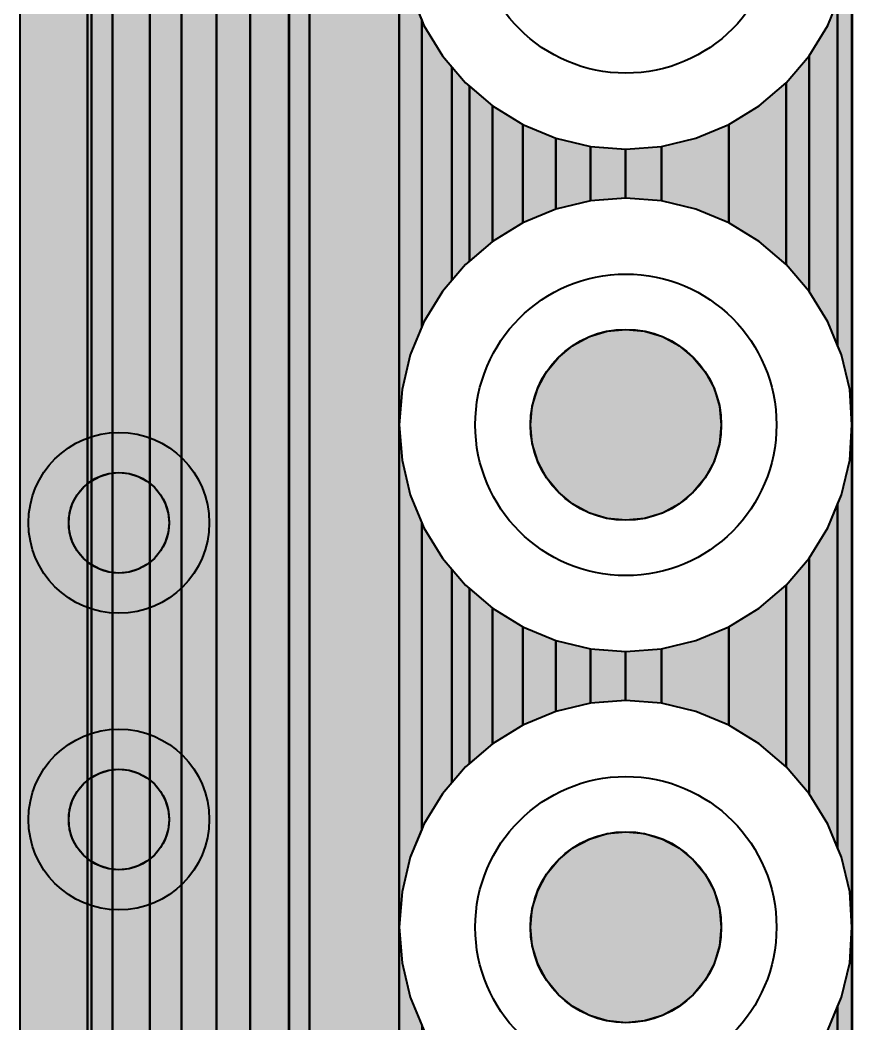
# Model space of a CAD drawing. Header units: millimetres. Extents: x 3.5 to 57, y 2.4 to 42.4.
# Drawn here: x 9.86 to 14.06, y 11.76 to 16.83 of the extents above; entities that cross this region are included whole.
import ezdxf

# ---------------------------------------------------------------- set-up
doc = ezdxf.new("R2010")
doc.units = ezdxf.units.MM
for name, color, linetype in [('bottom_copper', 7, 'Continuous'), ('bottom_silk', 7, 'Continuous'), ('drill_plated', 7, 'Continuous'), ('top_copper', 7, 'Continuous')]:
    doc.layers.add(name, color=color, linetype=linetype)

# ---------------------------------------------------------------- blocks, each defined once
blk = doc.blocks.new('Block9329')
at = {"layer": 'bottom_copper', "lineweight": 40}
for points in [[(0.9648, 0), (0.9636, 0), (0.9636, 36.618), (0.9648, 36.6333), (0.9648, 0)], [(0.9636, 11.9953), (0.953, 12.1747), (0.911, 12.3496), (0.8918, 12.396), (0.8918, 14.1346), (0.911, 14.181), (0.953, 14.3559), (0.9636, 14.5353), (0.9636, 11.9953)], [(0.8918, 12.396), (0.8422, 12.5158), (0.7482, 12.6692), (0.7482, 13.8614), (0.8422, 14.0148), (0.8918, 14.1346), (0.8918, 12.396)], [(0.7482, 12.6692), (0.6313, 12.806), (0.6313, 13.7246), (0.7482, 13.8614), (0.7482, 12.6692)], [(0.6313, 12.806), (0.4945, 12.9229), (0.3411, 13.0169), (0.3411, 13.5137), (0.4945, 13.6077), (0.6313, 13.7246), (0.6313, 12.806)], [(0.3411, 13.0169), (0.1749, 13.0857), (0, 13.1277), (0, 13.4029), (0.1749, 13.4449), (0.3411, 13.5137), (0.3411, 13.0169)], [(0, 13.1277), (-0.1794, 13.1418), (-0.1812, 13.1417), (-0.1812, 13.3889), (-0.1794, 13.3888), (0, 13.4029), (0, 13.1277)], [(0.9636, 9.4553), (0.953, 9.6347), (0.911, 9.8096), (0.8918, 9.856), (0.8918, 11.5946), (0.911, 11.641), (0.953, 11.8159), (0.9636, 11.9953), (0.9636, 9.4553)], [(0.8918, 9.856), (0.8422, 9.9758), (0.7482, 10.1292), (0.7482, 11.3214), (0.8422, 11.4748), (0.8918, 11.5946), (0.8918, 9.856)], [(0.7482, 10.1292), (0.6313, 10.266), (0.6313, 11.1846), (0.7482, 11.3214), (0.7482, 10.1292)], [(0.6313, 10.266), (0.4945, 10.3829), (0.3411, 10.4769), (0.3411, 10.9737), (0.4945, 11.0677), (0.6313, 11.1846), (0.6313, 10.266)], [(0.3411, 10.4769), (0.1749, 10.5457), (0, 10.5877), (0, 10.8629), (0.1749, 10.9049), (0.3411, 10.9737), (0.3411, 10.4769)], [(0, 10.5877), (-0.1794, 10.6018), (-0.1812, 10.6017), (-0.1812, 10.8489), (-0.1794, 10.8488), (0, 10.8629), (0, 10.5877)], [(0.9636, 6.9153), (0.953, 7.0947), (0.911, 7.2696), (0.8918, 7.316), (0.8918, 9.0546), (0.911, 9.101), (0.953, 9.2759), (0.9636, 9.4553), (0.9636, 6.9153)], [(0.8918, 7.316), (0.8422, 7.4358), (0.7482, 7.5892), (0.7482, 8.7814), (0.8422, 8.9348), (0.8918, 9.0546), (0.8918, 7.316)]]:
    blk.add_hatch(color=7, dxfattribs=at).paths.add_polyline_path(points, flags=0)
at = {"layer": 'bottom_copper', "color": 7, "lineweight": 40}
for points in [[(0.9648, 0), (0.9636, 0), (0.9636, 36.618), (0.9648, 36.6333), (0.9648, 0)], [(0.9636, 11.9953), (0.953, 12.1747), (0.911, 12.3496), (0.8918, 12.396), (0.8918, 14.1346), (0.911, 14.181), (0.953, 14.3559), (0.9636, 14.5353), (0.9636, 11.9953)], [(0.8918, 12.396), (0.8422, 12.5158), (0.7482, 12.6692), (0.7482, 13.8614), (0.8422, 14.0148), (0.8918, 14.1346), (0.8918, 12.396)], [(0.7482, 12.6692), (0.6313, 12.806), (0.6313, 13.7246), (0.7482, 13.8614), (0.7482, 12.6692)], [(0.6313, 12.806), (0.4945, 12.9229), (0.3411, 13.0169), (0.3411, 13.5137), (0.4945, 13.6077), (0.6313, 13.7246), (0.6313, 12.806)], [(0.3411, 13.0169), (0.1749, 13.0857), (0, 13.1277), (0, 13.4029), (0.1749, 13.4449), (0.3411, 13.5137), (0.3411, 13.0169)], [(0, 13.1277), (-0.1794, 13.1418), (-0.1812, 13.1417), (-0.1812, 13.3889), (-0.1794, 13.3888), (0, 13.4029), (0, 13.1277)], [(0.9636, 9.4553), (0.953, 9.6347), (0.911, 9.8096), (0.8918, 9.856), (0.8918, 11.5946), (0.911, 11.641), (0.953, 11.8159), (0.9636, 11.9953), (0.9636, 9.4553)], [(0.8918, 9.856), (0.8422, 9.9758), (0.7482, 10.1292), (0.7482, 11.3214), (0.8422, 11.4748), (0.8918, 11.5946), (0.8918, 9.856)], [(0.7482, 10.1292), (0.6313, 10.266), (0.6313, 11.1846), (0.7482, 11.3214), (0.7482, 10.1292)], [(0.6313, 10.266), (0.4945, 10.3829), (0.3411, 10.4769), (0.3411, 10.9737), (0.4945, 11.0677), (0.6313, 11.1846), (0.6313, 10.266)], [(0.3411, 10.4769), (0.1749, 10.5457), (0, 10.5877), (0, 10.8629), (0.1749, 10.9049), (0.3411, 10.9737), (0.3411, 10.4769)], [(0, 10.5877), (-0.1794, 10.6018), (-0.1812, 10.6017), (-0.1812, 10.8489), (-0.1794, 10.8488), (0, 10.8629), (0, 10.5877)], [(0.9636, 6.9153), (0.953, 7.0947), (0.911, 7.2696), (0.8918, 7.316), (0.8918, 9.0546), (0.911, 9.101), (0.953, 9.2759), (0.9636, 9.4553), (0.9636, 6.9153)], [(0.8918, 7.316), (0.8422, 7.4358), (0.7482, 7.5892), (0.7482, 8.7814), (0.8422, 8.9348), (0.8918, 9.0546), (0.8918, 7.316)]]:
    blk.add_lwpolyline(points, close=True, dxfattribs=at)
blk = doc.blocks.new('Block11541')
at = {"layer": 'bottom_copper', "lineweight": 40}
for points in [[(0, 0), (-1.9182, 0), (-1.9182, 38.9999), (0, 38.9999), (0, 0)], [(0.1143, 12.4902), (0.0561, 12.3496), (0.0141, 12.1747), (0, 11.9953), (0, 14.5353), (0.0141, 14.3559), (0.0561, 14.181), (0.1143, 14.0404), (0.1143, 12.4902)], [(0.2664, 12.7248), (0.2189, 12.6692), (0.1249, 12.5158), (0.1143, 12.4902), (0.1143, 14.0404), (0.1249, 14.0148), (0.2189, 13.8614), (0.2664, 13.8058), (0.2664, 12.7248)], [(0.4726, 12.9229), (0.3358, 12.806), (0.2664, 12.7248), (0.2664, 13.8058), (0.3358, 13.7246), (0.4726, 13.6077), (0.4726, 12.9229)], [(0.7922, 13.0857), (0.626, 13.0169), (0.4726, 12.9229), (0.4726, 13.6077), (0.626, 13.5137), (0.7922, 13.4449), (0.7922, 13.0857)], [(1.1447, 13.1417), (0.9671, 13.1277), (0.7922, 13.0857), (0.7922, 13.4449), (0.9671, 13.4029), (1.1447, 13.3889), (1.1447, 13.1417)], [(0.1143, 9.9502), (0.0561, 9.8096), (0.0141, 9.6347), (0, 9.4553), (0, 11.9953), (0.0141, 11.8159), (0.0561, 11.641), (0.1143, 11.5004), (0.1143, 9.9502)], [(0.2664, 10.1848), (0.2189, 10.1292), (0.1249, 9.9758), (0.1143, 9.9502), (0.1143, 11.5004), (0.1249, 11.4748), (0.2189, 11.3214), (0.2664, 11.2658), (0.2664, 10.1848)], [(0.4726, 10.3829), (0.3358, 10.266), (0.2664, 10.1848), (0.2664, 11.2658), (0.3358, 11.1846), (0.4726, 11.0677), (0.4726, 10.3829)], [(0.7922, 10.5457), (0.626, 10.4769), (0.4726, 10.3829), (0.4726, 11.0677), (0.626, 10.9737), (0.7922, 10.9049), (0.7922, 10.5457)], [(1.1447, 10.6017), (0.9671, 10.5877), (0.7922, 10.5457), (0.7922, 10.9049), (0.9671, 10.8629), (1.1447, 10.8489), (1.1447, 10.6017)], [(0.1143, 7.4102), (0.0561, 7.2696), (0.0141, 7.0947), (0, 6.9153), (0, 9.4553), (0.0141, 9.2759), (0.0561, 9.101), (0.1143, 8.9604), (0.1143, 7.4102)]]:
    blk.add_hatch(color=7, dxfattribs=at).paths.add_polyline_path(points, flags=0)
at = {"layer": 'bottom_copper', "color": 7, "lineweight": 40}
for points in [[(0, 0), (-1.9182, 0), (-1.9182, 38.9999), (0, 38.9999), (0, 0)], [(0.1143, 12.4902), (0.0561, 12.3496), (0.0141, 12.1747), (0, 11.9953), (0, 14.5353), (0.0141, 14.3559), (0.0561, 14.181), (0.1143, 14.0404), (0.1143, 12.4902)], [(0.2664, 12.7248), (0.2189, 12.6692), (0.1249, 12.5158), (0.1143, 12.4902), (0.1143, 14.0404), (0.1249, 14.0148), (0.2189, 13.8614), (0.2664, 13.8058), (0.2664, 12.7248)], [(0.4726, 12.9229), (0.3358, 12.806), (0.2664, 12.7248), (0.2664, 13.8058), (0.3358, 13.7246), (0.4726, 13.6077), (0.4726, 12.9229)], [(0.7922, 13.0857), (0.626, 13.0169), (0.4726, 12.9229), (0.4726, 13.6077), (0.626, 13.5137), (0.7922, 13.4449), (0.7922, 13.0857)], [(1.1447, 13.1417), (0.9671, 13.1277), (0.7922, 13.0857), (0.7922, 13.4449), (0.9671, 13.4029), (1.1447, 13.3889), (1.1447, 13.1417)], [(0.1143, 9.9502), (0.0561, 9.8096), (0.0141, 9.6347), (0, 9.4553), (0, 11.9953), (0.0141, 11.8159), (0.0561, 11.641), (0.1143, 11.5004), (0.1143, 9.9502)], [(0.2664, 10.1848), (0.2189, 10.1292), (0.1249, 9.9758), (0.1143, 9.9502), (0.1143, 11.5004), (0.1249, 11.4748), (0.2189, 11.3214), (0.2664, 11.2658), (0.2664, 10.1848)], [(0.4726, 10.3829), (0.3358, 10.266), (0.2664, 10.1848), (0.2664, 11.2658), (0.3358, 11.1846), (0.4726, 11.0677), (0.4726, 10.3829)], [(0.7922, 10.5457), (0.626, 10.4769), (0.4726, 10.3829), (0.4726, 11.0677), (0.626, 10.9737), (0.7922, 10.9049), (0.7922, 10.5457)], [(1.1447, 10.6017), (0.9671, 10.5877), (0.7922, 10.5457), (0.7922, 10.9049), (0.9671, 10.8629), (1.1447, 10.8489), (1.1447, 10.6017)], [(0.1143, 7.4102), (0.0561, 7.2696), (0.0141, 7.0947), (0, 6.9153), (0, 9.4553), (0.0141, 9.2759), (0.0561, 9.101), (0.1143, 8.9604), (0.1143, 7.4102)]]:
    blk.add_lwpolyline(points, close=True, dxfattribs=at)
blk = doc.blocks.new('Block31291')
at = {"layer": 'top_copper', "lineweight": 40}
for points in [[(1.6647, 0), (1.6635, 0), (1.6635, 36.618), (1.6647, 36.6333), (1.6647, 0)], [(1.6635, 11.9953), (1.6529, 12.1747), (1.6109, 12.3496), (1.5917, 12.396), (1.5917, 14.1346), (1.6109, 14.181), (1.6529, 14.3559), (1.6635, 14.5353), (1.6635, 11.9953)], [(1.5917, 12.396), (1.5421, 12.5158), (1.4481, 12.6692), (1.4481, 13.8614), (1.5421, 14.0148), (1.5917, 14.1346), (1.5917, 12.396)], [(1.4481, 12.6692), (1.3312, 12.806), (1.3312, 13.7246), (1.4481, 13.8614), (1.4481, 12.6692)], [(0, 13.0169), (-0.1534, 12.9229), (-0.27, 12.8233), (-0.27, 13.7073), (-0.1534, 13.6077), (0, 13.5137), (0, 13.0169)], [(1.3312, 12.806), (1.1944, 12.9229), (1.041, 13.0169), (1.041, 13.5137), (1.1944, 13.6077), (1.3312, 13.7246), (1.3312, 12.806)], [(0.3411, 13.1277), (0.1662, 13.0857), (0, 13.0169), (0, 13.5137), (0.1662, 13.4449), (0.3411, 13.4029), (0.3411, 13.1277)], [(1.041, 13.0169), (0.8748, 13.0857), (0.6999, 13.1277), (0.6999, 13.4029), (0.8748, 13.4449), (1.041, 13.5137), (1.041, 13.0169)], [(0.6999, 13.1277), (0.5205, 13.1418), (0.3411, 13.1277), (0.3411, 13.4029), (0.5205, 13.3888), (0.6999, 13.4029), (0.6999, 13.1277)], [(1.6635, 9.4553), (1.6529, 9.6347), (1.6109, 9.8096), (1.5917, 9.856), (1.5917, 11.5946), (1.6109, 11.641), (1.6529, 11.8159), (1.6635, 11.9953), (1.6635, 9.4553)], [(1.5917, 9.856), (1.5421, 9.9758), (1.4481, 10.1292), (1.4481, 11.3214), (1.5421, 11.4748), (1.5917, 11.5946), (1.5917, 9.856)], [(1.4481, 10.1292), (1.3312, 10.266), (1.3312, 11.1846), (1.4481, 11.3214), (1.4481, 10.1292)], [(0, 10.4769), (-0.1534, 10.3829), (-0.27, 10.2833), (-0.27, 11.1673), (-0.1534, 11.0677), (0, 10.9737), (0, 10.4769)], [(1.3312, 10.266), (1.1944, 10.3829), (1.041, 10.4769), (1.041, 10.9737), (1.1944, 11.0677), (1.3312, 11.1846), (1.3312, 10.266)], [(0.3411, 10.5877), (0.1662, 10.5457), (0, 10.4769), (0, 10.9737), (0.1662, 10.9049), (0.3411, 10.8629), (0.3411, 10.5877)], [(1.041, 10.4769), (0.8748, 10.5457), (0.6999, 10.5877), (0.6999, 10.8629), (0.8748, 10.9049), (1.041, 10.9737), (1.041, 10.4769)], [(0.6999, 10.5877), (0.5205, 10.6018), (0.3411, 10.5877), (0.3411, 10.8629), (0.5205, 10.8488), (0.6999, 10.8629), (0.6999, 10.5877)], [(1.6635, 6.9153), (1.6529, 7.0947), (1.6109, 7.2696), (1.5917, 7.316), (1.5917, 9.0546), (1.6109, 9.101), (1.6529, 9.2759), (1.6635, 9.4553), (1.6635, 6.9153)], [(1.5917, 7.316), (1.5421, 7.4358), (1.4481, 7.5892), (1.4481, 8.7814), (1.5421, 8.9348), (1.5917, 9.0546), (1.5917, 7.316)]]:
    blk.add_hatch(color=7, dxfattribs=at).paths.add_polyline_path(points, flags=0)
at = {"layer": 'top_copper', "color": 7, "lineweight": 40}
for points in [[(1.6647, 0), (1.6635, 0), (1.6635, 36.618), (1.6647, 36.6333), (1.6647, 0)], [(1.6635, 11.9953), (1.6529, 12.1747), (1.6109, 12.3496), (1.5917, 12.396), (1.5917, 14.1346), (1.6109, 14.181), (1.6529, 14.3559), (1.6635, 14.5353), (1.6635, 11.9953)], [(1.5917, 12.396), (1.5421, 12.5158), (1.4481, 12.6692), (1.4481, 13.8614), (1.5421, 14.0148), (1.5917, 14.1346), (1.5917, 12.396)], [(1.4481, 12.6692), (1.3312, 12.806), (1.3312, 13.7246), (1.4481, 13.8614), (1.4481, 12.6692)], [(0, 13.0169), (-0.1534, 12.9229), (-0.27, 12.8233), (-0.27, 13.7073), (-0.1534, 13.6077), (0, 13.5137), (0, 13.0169)], [(1.3312, 12.806), (1.1944, 12.9229), (1.041, 13.0169), (1.041, 13.5137), (1.1944, 13.6077), (1.3312, 13.7246), (1.3312, 12.806)], [(0.3411, 13.1277), (0.1662, 13.0857), (0, 13.0169), (0, 13.5137), (0.1662, 13.4449), (0.3411, 13.4029), (0.3411, 13.1277)], [(1.041, 13.0169), (0.8748, 13.0857), (0.6999, 13.1277), (0.6999, 13.4029), (0.8748, 13.4449), (1.041, 13.5137), (1.041, 13.0169)], [(0.6999, 13.1277), (0.5205, 13.1418), (0.3411, 13.1277), (0.3411, 13.4029), (0.5205, 13.3888), (0.6999, 13.4029), (0.6999, 13.1277)], [(1.6635, 9.4553), (1.6529, 9.6347), (1.6109, 9.8096), (1.5917, 9.856), (1.5917, 11.5946), (1.6109, 11.641), (1.6529, 11.8159), (1.6635, 11.9953), (1.6635, 9.4553)], [(1.5917, 9.856), (1.5421, 9.9758), (1.4481, 10.1292), (1.4481, 11.3214), (1.5421, 11.4748), (1.5917, 11.5946), (1.5917, 9.856)], [(1.4481, 10.1292), (1.3312, 10.266), (1.3312, 11.1846), (1.4481, 11.3214), (1.4481, 10.1292)], [(0, 10.4769), (-0.1534, 10.3829), (-0.27, 10.2833), (-0.27, 11.1673), (-0.1534, 11.0677), (0, 10.9737), (0, 10.4769)], [(1.3312, 10.266), (1.1944, 10.3829), (1.041, 10.4769), (1.041, 10.9737), (1.1944, 11.0677), (1.3312, 11.1846), (1.3312, 10.266)], [(0.3411, 10.5877), (0.1662, 10.5457), (0, 10.4769), (0, 10.9737), (0.1662, 10.9049), (0.3411, 10.8629), (0.3411, 10.5877)], [(1.041, 10.4769), (0.8748, 10.5457), (0.6999, 10.5877), (0.6999, 10.8629), (0.8748, 10.9049), (1.041, 10.9737), (1.041, 10.4769)], [(0.6999, 10.5877), (0.5205, 10.6018), (0.3411, 10.5877), (0.3411, 10.8629), (0.5205, 10.8488), (0.6999, 10.8629), (0.6999, 10.5877)], [(1.6635, 6.9153), (1.6529, 7.0947), (1.6109, 7.2696), (1.5917, 7.316), (1.5917, 9.0546), (1.6109, 9.101), (1.6529, 9.2759), (1.6635, 9.4553), (1.6635, 6.9153)], [(1.5917, 7.316), (1.5421, 7.4358), (1.4481, 7.5892), (1.4481, 8.7814), (1.5421, 8.9348), (1.5917, 9.0546), (1.5917, 7.316)]]:
    blk.add_lwpolyline(points, close=True, dxfattribs=at)
blk = doc.blocks.new('Block33803')
at = {"layer": 'top_copper', "lineweight": 40}
for points in [[(0, 0), (-0.3406, 0), (-0.3406, 38.9999), (0, 38.9999), (0, 0)], [(0.0216, 2.065), (0.0071, 2.0046), (0, 1.9149), (0, 38.9999), (0.0216, 38.9999), (0.0216, 2.065)], [(0.127, 3.5757), (0.0817, 3.5019), (0.0486, 3.4219), (0.0284, 3.3377), (0.0216, 3.2514), (0.0216, 38.9999), (0.127, 38.9999), (0.127, 3.5757)], [(0.3159, 3.7388), (0.249, 3.6977), (0.1832, 3.6415), (0.127, 3.5757), (0.127, 38.9999), (0.3159, 38.9999), (0.3159, 3.7388)], [(0.4758, 3.7936), (0.4028, 3.7761), (0.3228, 3.743), (0.316, 3.7388), (0.3159, 38.9999), (0.4758, 38.9999), (0.4758, 3.7936)], [(0.6529, 3.7968), (0.5733, 3.8031), (0.487, 3.7963), (0.4758, 3.7936), (0.4758, 38.9999), (0.6529, 38.9999), (0.6529, 3.7968)], [(0.8238, 3.743), (0.7438, 3.7761), (0.6596, 3.7963), (0.6529, 3.7968), (0.6529, 38.9999), (0.8238, 38.9999), (0.8238, 3.743)], [(1.0196, 3.5757), (0.9634, 3.6415), (0.8976, 3.6977), (0.8238, 3.743), (0.8238, 38.9999), (1.0196, 38.9999), (1.0196, 3.5757)], [(1.1238, 3.2514), (1.1219, 3.2749), (1.1182, 3.3377), (1.098, 3.4219), (1.0649, 3.5019), (1.0196, 3.5757), (1.0196, 38.9999), (1.1238, 38.9999), (1.1238, 3.2514)], [(1.5776, 2.4068), (1.1238, 2.4068), (1.1238, 38.9999), (1.5776, 38.9999), (1.5776, 2.4068)], [(1.6919, 12.4902), (1.6337, 12.3496), (1.5917, 12.1747), (1.5776, 11.9953), (1.5776, 14.5353), (1.5917, 14.3559), (1.6337, 14.181), (1.6919, 14.0404), (1.6919, 12.4902)], [(1.844, 12.7248), (1.7965, 12.6692), (1.7025, 12.5158), (1.6919, 12.4902), (1.6919, 14.0404), (1.7025, 14.0148), (1.7965, 13.8614), (1.844, 13.8058), (1.844, 12.7248)], [(1.9336, 12.8233), (1.9134, 12.806), (1.844, 12.7248), (1.844, 13.8058), (1.9134, 13.7246), (1.9336, 13.7073), (1.9336, 12.8233)], [(1.6919, 9.9502), (1.6337, 9.8096), (1.5917, 9.6347), (1.5776, 9.4553), (1.5776, 11.9953), (1.5917, 11.8159), (1.6337, 11.641), (1.6919, 11.5004), (1.6919, 9.9502)], [(1.844, 10.1848), (1.7965, 10.1292), (1.7025, 9.9758), (1.6919, 9.9502), (1.6919, 11.5004), (1.7025, 11.4748), (1.7965, 11.3214), (1.844, 11.2658), (1.844, 10.1848)], [(1.9336, 10.2833), (1.9134, 10.266), (1.844, 10.1848), (1.844, 11.2658), (1.9134, 11.1846), (1.9336, 11.1673), (1.9336, 10.2833)], [(1.6919, 7.4102), (1.6337, 7.2696), (1.5917, 7.0947), (1.5776, 6.9153), (1.5776, 9.4553), (1.5917, 9.2759), (1.6337, 9.101), (1.6919, 8.9604), (1.6919, 7.4102)]]:
    blk.add_hatch(color=7, dxfattribs=at).paths.add_polyline_path(points, flags=0)
at = {"layer": 'top_copper', "color": 7, "lineweight": 40}
for points in [[(0, 0), (-0.3406, 0), (-0.3406, 38.9999), (0, 38.9999), (0, 0)], [(0.0216, 2.065), (0.0071, 2.0046), (0, 1.9149), (0, 38.9999), (0.0216, 38.9999), (0.0216, 2.065)], [(0.127, 3.5757), (0.0817, 3.5019), (0.0486, 3.4219), (0.0284, 3.3377), (0.0216, 3.2514), (0.0216, 38.9999), (0.127, 38.9999), (0.127, 3.5757)], [(0.3159, 3.7388), (0.249, 3.6977), (0.1832, 3.6415), (0.127, 3.5757), (0.127, 38.9999), (0.3159, 38.9999), (0.3159, 3.7388)], [(0.4758, 3.7936), (0.4028, 3.7761), (0.3228, 3.743), (0.316, 3.7388), (0.3159, 38.9999), (0.4758, 38.9999), (0.4758, 3.7936)], [(0.6529, 3.7968), (0.5733, 3.8031), (0.487, 3.7963), (0.4758, 3.7936), (0.4758, 38.9999), (0.6529, 38.9999), (0.6529, 3.7968)], [(0.8238, 3.743), (0.7438, 3.7761), (0.6596, 3.7963), (0.6529, 3.7968), (0.6529, 38.9999), (0.8238, 38.9999), (0.8238, 3.743)], [(1.0196, 3.5757), (0.9634, 3.6415), (0.8976, 3.6977), (0.8238, 3.743), (0.8238, 38.9999), (1.0196, 38.9999), (1.0196, 3.5757)], [(1.1238, 3.2514), (1.1219, 3.2749), (1.1182, 3.3377), (1.098, 3.4219), (1.0649, 3.5019), (1.0196, 3.5757), (1.0196, 38.9999), (1.1238, 38.9999), (1.1238, 3.2514)], [(1.5776, 2.4068), (1.1238, 2.4068), (1.1238, 38.9999), (1.5776, 38.9999), (1.5776, 2.4068)], [(1.6919, 12.4902), (1.6337, 12.3496), (1.5917, 12.1747), (1.5776, 11.9953), (1.5776, 14.5353), (1.5917, 14.3559), (1.6337, 14.181), (1.6919, 14.0404), (1.6919, 12.4902)], [(1.844, 12.7248), (1.7965, 12.6692), (1.7025, 12.5158), (1.6919, 12.4902), (1.6919, 14.0404), (1.7025, 14.0148), (1.7965, 13.8614), (1.844, 13.8058), (1.844, 12.7248)], [(1.9336, 12.8233), (1.9134, 12.806), (1.844, 12.7248), (1.844, 13.8058), (1.9134, 13.7246), (1.9336, 13.7073), (1.9336, 12.8233)], [(1.6919, 9.9502), (1.6337, 9.8096), (1.5917, 9.6347), (1.5776, 9.4553), (1.5776, 11.9953), (1.5917, 11.8159), (1.6337, 11.641), (1.6919, 11.5004), (1.6919, 9.9502)], [(1.844, 10.1848), (1.7965, 10.1292), (1.7025, 9.9758), (1.6919, 9.9502), (1.6919, 11.5004), (1.7025, 11.4748), (1.7965, 11.3214), (1.844, 11.2658), (1.844, 10.1848)], [(1.9336, 10.2833), (1.9134, 10.266), (1.844, 10.1848), (1.844, 11.2658), (1.9134, 11.1846), (1.9336, 11.1673), (1.9336, 10.2833)], [(1.6919, 7.4102), (1.6337, 7.2696), (1.5917, 7.0947), (1.5776, 6.9153), (1.5776, 9.4553), (1.5917, 9.2759), (1.6337, 9.101), (1.6919, 8.9604), (1.6919, 7.4102)]]:
    blk.add_lwpolyline(points, close=True, dxfattribs=at)

msp = doc.modelspace()

# ---------------------------------------------------------------- hatches: boundary and pattern name
at = {"layer": 'bottom_copper', "lineweight": 40}
for points in [[(13.3936, 14.6929), (13.3662, 14.6024), (13.3216, 14.519), (13.2615, 14.4459), (13.1884, 14.3858), (13.105, 14.3412), (13.0145, 14.3138), (12.9203, 14.3045), (12.8261, 14.3138), (12.7356, 14.3412), (12.6522, 14.3858), (12.5791, 14.4459), (12.519, 14.519), (12.4744, 14.6024), (12.447, 14.6929), (12.4377, 14.7871), (12.447, 14.8813), (12.4744, 14.9718), (12.519, 15.0552), (12.5791, 15.1283), (12.6522, 15.1884), (12.7356, 15.233), (12.8261, 15.2604), (12.9203, 15.2697), (13.0145, 15.2604), (13.105, 15.233), (13.1884, 15.1884), (13.2615, 15.1283), (13.3216, 15.0552), (13.3662, 14.9718), (13.3936, 14.8813), (13.4029, 14.7871), (13.3936, 14.6929)], [(10.6047, 14.2421), (10.5903, 14.1945), (10.5668, 14.1506), (10.5352, 14.1121), (10.4967, 14.0805), (10.4528, 14.057), (10.4052, 14.0426), (10.3556, 14.0377), (10.306, 14.0426), (10.2584, 14.057), (10.2145, 14.0805), (10.176, 14.1121), (10.1444, 14.1506), (10.1209, 14.1945), (10.1065, 14.2421), (10.1016, 14.2917), (10.1065, 14.3413), (10.1209, 14.3889), (10.1444, 14.4328), (10.176, 14.4713), (10.2145, 14.5029), (10.2584, 14.5264), (10.306, 14.5408), (10.3556, 14.5457), (10.4052, 14.5408), (10.4528, 14.5264), (10.4967, 14.5029), (10.5352, 14.4713), (10.5668, 14.4328), (10.5903, 14.3889), (10.6047, 14.3413), (10.6096, 14.2917), (10.6047, 14.2421)], [(10.6046, 12.7421), (10.5902, 12.6945), (10.5667, 12.6506), (10.5351, 12.6121), (10.4966, 12.5805), (10.4527, 12.557), (10.4051, 12.5426), (10.3555, 12.5377), (10.3059, 12.5426), (10.2583, 12.557), (10.2144, 12.5805), (10.1759, 12.6121), (10.1443, 12.6506), (10.1208, 12.6945), (10.1064, 12.7421), (10.1015, 12.7917), (10.1064, 12.8413), (10.1208, 12.8889), (10.1443, 12.9328), (10.1759, 12.9713), (10.2144, 13.0029), (10.2583, 13.0264), (10.3059, 13.0408), (10.3555, 13.0457), (10.4051, 13.0408), (10.4527, 13.0264), (10.4966, 13.0029), (10.5351, 12.9713), (10.5667, 12.9328), (10.5902, 12.8889), (10.6046, 12.8413), (10.6095, 12.7917), (10.6046, 12.7421)], [(13.3936, 12.1529), (13.3662, 12.0624), (13.3216, 11.979), (13.2615, 11.9059), (13.1884, 11.8458), (13.105, 11.8012), (13.0145, 11.7738), (12.9203, 11.7645), (12.8261, 11.7738), (12.7356, 11.8012), (12.6522, 11.8458), (12.5791, 11.9059), (12.519, 11.979), (12.4744, 12.0624), (12.447, 12.1529), (12.4377, 12.2471), (12.447, 12.3413), (12.4744, 12.4318), (12.519, 12.5152), (12.5791, 12.5883), (12.6522, 12.6484), (12.7356, 12.693), (12.8261, 12.7204), (12.9203, 12.7297), (13.0145, 12.7204), (13.105, 12.693), (13.1884, 12.6484), (13.2615, 12.5883), (13.3216, 12.5152), (13.3662, 12.4318), (13.3936, 12.3413), (13.4029, 12.2471), (13.3936, 12.1529)]]:
    msp.add_hatch(color=7, dxfattribs=at).paths.add_polyline_path(points, flags=0)
at = {"layer": 'drill_plated', "lineweight": 40}
for points in [[(13.3936, 14.6929), (13.3662, 14.6024), (13.3216, 14.519), (13.2615, 14.4459), (13.1884, 14.3858), (13.105, 14.3412), (13.0145, 14.3138), (12.9203, 14.3045), (12.8261, 14.3138), (12.7356, 14.3412), (12.6522, 14.3858), (12.5791, 14.4459), (12.519, 14.519), (12.4744, 14.6024), (12.447, 14.6929), (12.4377, 14.7871), (12.447, 14.8813), (12.4744, 14.9718), (12.519, 15.0552), (12.5791, 15.1283), (12.6522, 15.1884), (12.7356, 15.233), (12.8261, 15.2604), (12.9203, 15.2697), (13.0145, 15.2604), (13.105, 15.233), (13.1884, 15.1884), (13.2615, 15.1283), (13.3216, 15.0552), (13.3662, 14.9718), (13.3936, 14.8813), (13.4029, 14.7871), (13.3936, 14.6929)], [(10.6047, 14.2421), (10.5903, 14.1945), (10.5668, 14.1506), (10.5352, 14.1121), (10.4967, 14.0805), (10.4528, 14.057), (10.4052, 14.0426), (10.3556, 14.0377), (10.306, 14.0426), (10.2584, 14.057), (10.2145, 14.0805), (10.176, 14.1121), (10.1444, 14.1506), (10.1209, 14.1945), (10.1065, 14.2421), (10.1016, 14.2917), (10.1065, 14.3413), (10.1209, 14.3889), (10.1444, 14.4328), (10.176, 14.4713), (10.2145, 14.5029), (10.2584, 14.5264), (10.306, 14.5408), (10.3556, 14.5457), (10.4052, 14.5408), (10.4528, 14.5264), (10.4967, 14.5029), (10.5352, 14.4713), (10.5668, 14.4328), (10.5903, 14.3889), (10.6047, 14.3413), (10.6096, 14.2917), (10.6047, 14.2421)], [(10.6046, 12.7421), (10.5902, 12.6945), (10.5667, 12.6506), (10.5351, 12.6121), (10.4966, 12.5805), (10.4527, 12.557), (10.4051, 12.5426), (10.3555, 12.5377), (10.3059, 12.5426), (10.2583, 12.557), (10.2144, 12.5805), (10.1759, 12.6121), (10.1443, 12.6506), (10.1208, 12.6945), (10.1064, 12.7421), (10.1015, 12.7917), (10.1064, 12.8413), (10.1208, 12.8889), (10.1443, 12.9328), (10.1759, 12.9713), (10.2144, 13.0029), (10.2583, 13.0264), (10.3059, 13.0408), (10.3555, 13.0457), (10.4051, 13.0408), (10.4527, 13.0264), (10.4966, 13.0029), (10.5351, 12.9713), (10.5667, 12.9328), (10.5902, 12.8889), (10.6046, 12.8413), (10.6095, 12.7917), (10.6046, 12.7421)], [(13.3936, 12.1529), (13.3662, 12.0624), (13.3216, 11.979), (13.2615, 11.9059), (13.1884, 11.8458), (13.105, 11.8012), (13.0145, 11.7738), (12.9203, 11.7645), (12.8261, 11.7738), (12.7356, 11.8012), (12.6522, 11.8458), (12.5791, 11.9059), (12.519, 11.979), (12.4744, 12.0624), (12.447, 12.1529), (12.4377, 12.2471), (12.447, 12.3413), (12.4744, 12.4318), (12.519, 12.5152), (12.5791, 12.5883), (12.6522, 12.6484), (12.7356, 12.693), (12.8261, 12.7204), (12.9203, 12.7297), (13.0145, 12.7204), (13.105, 12.693), (13.1884, 12.6484), (13.2615, 12.5883), (13.3216, 12.5152), (13.3662, 12.4318), (13.3936, 12.3413), (13.4029, 12.2471), (13.3936, 12.1529)]]:
    msp.add_hatch(color=7, dxfattribs=at).paths.add_polyline_path(points, flags=0)
at = {"layer": 'top_copper', "lineweight": 40}
for points in [[(13.3936, 14.6929), (13.3662, 14.6024), (13.3216, 14.519), (13.2615, 14.4459), (13.1884, 14.3858), (13.105, 14.3412), (13.0145, 14.3138), (12.9203, 14.3045), (12.8261, 14.3138), (12.7356, 14.3412), (12.6522, 14.3858), (12.5791, 14.4459), (12.519, 14.519), (12.4744, 14.6024), (12.447, 14.6929), (12.4377, 14.7871), (12.447, 14.8813), (12.4744, 14.9718), (12.519, 15.0552), (12.5791, 15.1283), (12.6522, 15.1884), (12.7356, 15.233), (12.8261, 15.2604), (12.9203, 15.2697), (13.0145, 15.2604), (13.105, 15.233), (13.1884, 15.1884), (13.2615, 15.1283), (13.3216, 15.0552), (13.3662, 14.9718), (13.3936, 14.8813), (13.4029, 14.7871), (13.3936, 14.6929)], [(10.6047, 14.2421), (10.5903, 14.1945), (10.5668, 14.1506), (10.5352, 14.1121), (10.4967, 14.0805), (10.4528, 14.057), (10.4052, 14.0426), (10.3556, 14.0377), (10.306, 14.0426), (10.2584, 14.057), (10.2145, 14.0805), (10.176, 14.1121), (10.1444, 14.1506), (10.1209, 14.1945), (10.1065, 14.2421), (10.1016, 14.2917), (10.1065, 14.3413), (10.1209, 14.3889), (10.1444, 14.4328), (10.176, 14.4713), (10.2145, 14.5029), (10.2584, 14.5264), (10.306, 14.5408), (10.3556, 14.5457), (10.4052, 14.5408), (10.4528, 14.5264), (10.4967, 14.5029), (10.5352, 14.4713), (10.5668, 14.4328), (10.5903, 14.3889), (10.6047, 14.3413), (10.6096, 14.2917), (10.6047, 14.2421)], [(10.6046, 12.7421), (10.5902, 12.6945), (10.5667, 12.6506), (10.5351, 12.6121), (10.4966, 12.5805), (10.4527, 12.557), (10.4051, 12.5426), (10.3555, 12.5377), (10.3059, 12.5426), (10.2583, 12.557), (10.2144, 12.5805), (10.1759, 12.6121), (10.1443, 12.6506), (10.1208, 12.6945), (10.1064, 12.7421), (10.1015, 12.7917), (10.1064, 12.8413), (10.1208, 12.8889), (10.1443, 12.9328), (10.1759, 12.9713), (10.2144, 13.0029), (10.2583, 13.0264), (10.3059, 13.0408), (10.3555, 13.0457), (10.4051, 13.0408), (10.4527, 13.0264), (10.4966, 13.0029), (10.5351, 12.9713), (10.5667, 12.9328), (10.5902, 12.8889), (10.6046, 12.8413), (10.6095, 12.7917), (10.6046, 12.7421)], [(13.3936, 12.1529), (13.3662, 12.0624), (13.3216, 11.979), (13.2615, 11.9059), (13.1884, 11.8458), (13.105, 11.8012), (13.0145, 11.7738), (12.9203, 11.7645), (12.8261, 11.7738), (12.7356, 11.8012), (12.6522, 11.8458), (12.5791, 11.9059), (12.519, 11.979), (12.4744, 12.0624), (12.447, 12.1529), (12.4377, 12.2471), (12.447, 12.3413), (12.4744, 12.4318), (12.519, 12.5152), (12.5791, 12.5883), (12.6522, 12.6484), (12.7356, 12.693), (12.8261, 12.7204), (12.9203, 12.7297), (13.0145, 12.7204), (13.105, 12.693), (13.1884, 12.6484), (13.2615, 12.5883), (13.3216, 12.5152), (13.3662, 12.4318), (13.3936, 12.3413), (13.4029, 12.2471), (13.3936, 12.1529)]]:
    msp.add_hatch(color=7, dxfattribs=at).paths.add_polyline_path(points, flags=0)

# ---------------------------------------------------------------- linework, layer by layer
at = {"layer": 'bottom_copper', "color": 7, "lineweight": 40}
for p, q in [((9.8556, 2.7918), (9.8556, 41.7917)), ((11.8299, 16.9728), (11.8987, 16.8066)), ((13.9419, 16.8066), (14.0107, 16.9728)), ((11.8987, 16.8066), (11.9927, 16.6532)), ((13.8479, 16.6532), (13.9419, 16.8066)), ((11.9927, 16.6532), (12.1096, 16.5164)), ((13.731, 16.5164), (13.8479, 16.6532)), ((12.1096, 16.5164), (12.2464, 16.3995)), ((13.5942, 16.3995), (13.731, 16.5164)), ((12.2464, 16.3995), (12.3998, 16.3055)), ((13.4408, 16.3055), (13.5942, 16.3995)), ((12.3998, 16.3055), (12.566, 16.2367)), ((13.2746, 16.2367), (13.4408, 16.3055)), ((12.566, 16.2367), (12.7409, 16.1947)), ((12.7409, 16.1947), (12.9185, 16.1807)), ((12.9203, 16.1806), (13.0997, 16.1947)), ((13.0997, 16.1947), (13.2746, 16.2367)), ((12.9185, 15.9335), (12.9185, 16.1807)), ((12.9185, 16.1807), (12.9203, 16.1806)), ((12.9185, 16.1807), (12.9185, 15.9335)), ((12.7409, 15.9195), (12.566, 15.8775)), ((12.9185, 15.9335), (12.7409, 15.9195)), ((12.9203, 15.9336), (12.9185, 15.9335)), ((13.0997, 15.9195), (12.9203, 15.9336)), ((13.2746, 15.8775), (13.0997, 15.9195)), ((12.566, 15.8775), (12.3998, 15.8087)), ((13.4408, 15.8087), (13.2746, 15.8775)), ((12.3998, 15.8087), (12.2464, 15.7147)), ((13.5942, 15.7147), (13.4408, 15.8087)), ((12.2464, 15.7147), (12.1096, 15.5978)), ((13.731, 15.5978), (13.5942, 15.7147)), ((12.1096, 15.5978), (11.9927, 15.461)), ((13.8479, 15.461), (13.731, 15.5978)), ((11.9927, 15.461), (11.8987, 15.3076)), ((13.9419, 15.3076), (13.8479, 15.461)), ((11.8987, 15.3076), (11.8299, 15.1414)), ((14.0107, 15.1414), (13.9419, 15.3076)), ((11.8299, 15.1414), (11.7879, 14.9665)), ((14.0527, 14.9665), (14.0107, 15.1414)), ((11.7879, 14.9665), (11.7738, 14.7871)), ((14.0633, 14.7871), (14.0527, 14.9665)), ((11.7738, 14.7871), (11.7879, 14.6077)), ((14.0527, 14.6077), (14.0633, 14.7871)), ((11.7879, 14.6077), (11.8299, 14.4328)), ((14.0107, 14.4328), (14.0527, 14.6077)), ((11.8299, 14.4328), (11.8987, 14.2666)), ((13.9419, 14.2666), (14.0107, 14.4328)), ((11.8987, 14.2666), (11.9927, 14.1132)), ((13.8479, 14.1132), (13.9419, 14.2666)), ((11.9927, 14.1132), (12.1096, 13.9764)), ((13.731, 13.9764), (13.8479, 14.1132)), ((12.1096, 13.9764), (12.2464, 13.8595)), ((13.5942, 13.8595), (13.731, 13.9764)), ((12.2464, 13.8595), (12.3998, 13.7655)), ((13.4408, 13.7655), (13.5942, 13.8595)), ((12.3998, 13.7655), (12.566, 13.6967)), ((13.2746, 13.6967), (13.4408, 13.7655)), ((12.566, 13.6967), (12.7409, 13.6547)), ((12.7409, 13.6547), (12.9185, 13.6407)), ((12.9203, 13.6406), (13.0997, 13.6547)), ((13.0997, 13.6547), (13.2746, 13.6967)), ((12.9185, 13.3935), (12.9185, 13.6407)), ((12.9185, 13.6407), (12.9203, 13.6406)), ((12.9185, 13.6407), (12.9185, 13.3935)), ((12.7409, 13.3795), (12.566, 13.3375)), ((12.9185, 13.3935), (12.7409, 13.3795)), ((12.9203, 13.3936), (12.9185, 13.3935)), ((13.0997, 13.3795), (12.9203, 13.3936)), ((13.2746, 13.3375), (13.0997, 13.3795)), ((12.566, 13.3375), (12.3998, 13.2687)), ((13.4408, 13.2687), (13.2746, 13.3375)), ((12.3998, 13.2687), (12.2464, 13.1747)), ((13.5942, 13.1747), (13.4408, 13.2687)), ((12.2464, 13.1747), (12.1096, 13.0578)), ((13.731, 13.0578), (13.5942, 13.1747)), ((12.1096, 13.0578), (11.9927, 12.921)), ((13.8479, 12.921), (13.731, 13.0578)), ((11.9927, 12.921), (11.8987, 12.7676)), ((13.9419, 12.7676), (13.8479, 12.921)), ((11.8987, 12.7676), (11.8299, 12.6014)), ((14.0107, 12.6014), (13.9419, 12.7676)), ((11.8299, 12.6014), (11.7879, 12.4265)), ((14.0527, 12.4265), (14.0107, 12.6014)), ((11.7879, 12.4265), (11.7738, 12.2471)), ((14.0633, 12.2471), (14.0527, 12.4265)), ((11.7738, 12.2471), (11.7879, 12.0677)), ((14.0527, 12.0677), (14.0633, 12.2471)), ((11.7879, 12.0677), (11.8299, 11.8928)), ((14.0107, 11.8928), (14.0527, 12.0677)), ((11.8299, 11.8928), (11.8987, 11.7266)), ((13.9419, 11.7266), (14.0107, 11.8928))]:
    msp.add_line(p, q, dxfattribs=at)
for points in [[(13.3936, 14.6929), (13.3662, 14.6024), (13.3216, 14.519), (13.2615, 14.4459), (13.1884, 14.3858), (13.105, 14.3412), (13.0145, 14.3138), (12.9203, 14.3045), (12.8261, 14.3138), (12.7356, 14.3412), (12.6522, 14.3858), (12.5791, 14.4459), (12.519, 14.519), (12.4744, 14.6024), (12.447, 14.6929), (12.4377, 14.7871), (12.447, 14.8813), (12.4744, 14.9718), (12.519, 15.0552), (12.5791, 15.1283), (12.6522, 15.1884), (12.7356, 15.233), (12.8261, 15.2604), (12.9203, 15.2697), (13.0145, 15.2604), (13.105, 15.233), (13.1884, 15.1884), (13.2615, 15.1283), (13.3216, 15.0552), (13.3662, 14.9718), (13.3936, 14.8813), (13.4029, 14.7871), (13.3936, 14.6929)], [(10.6047, 14.2421), (10.5903, 14.1945), (10.5668, 14.1506), (10.5352, 14.1121), (10.4967, 14.0805), (10.4528, 14.057), (10.4052, 14.0426), (10.3556, 14.0377), (10.306, 14.0426), (10.2584, 14.057), (10.2145, 14.0805), (10.176, 14.1121), (10.1444, 14.1506), (10.1209, 14.1945), (10.1065, 14.2421), (10.1016, 14.2917), (10.1065, 14.3413), (10.1209, 14.3889), (10.1444, 14.4328), (10.176, 14.4713), (10.2145, 14.5029), (10.2584, 14.5264), (10.306, 14.5408), (10.3556, 14.5457), (10.4052, 14.5408), (10.4528, 14.5264), (10.4967, 14.5029), (10.5352, 14.4713), (10.5668, 14.4328), (10.5903, 14.3889), (10.6047, 14.3413), (10.6096, 14.2917), (10.6047, 14.2421)], [(10.6046, 12.7421), (10.5902, 12.6945), (10.5667, 12.6506), (10.5351, 12.6121), (10.4966, 12.5805), (10.4527, 12.557), (10.4051, 12.5426), (10.3555, 12.5377), (10.3059, 12.5426), (10.2583, 12.557), (10.2144, 12.5805), (10.1759, 12.6121), (10.1443, 12.6506), (10.1208, 12.6945), (10.1064, 12.7421), (10.1015, 12.7917), (10.1064, 12.8413), (10.1208, 12.8889), (10.1443, 12.9328), (10.1759, 12.9713), (10.2144, 13.0029), (10.2583, 13.0264), (10.3059, 13.0408), (10.3555, 13.0457), (10.4051, 13.0408), (10.4527, 13.0264), (10.4966, 13.0029), (10.5351, 12.9713), (10.5667, 12.9328), (10.5902, 12.8889), (10.6046, 12.8413), (10.6095, 12.7917), (10.6046, 12.7421)], [(13.3936, 12.1529), (13.3662, 12.0624), (13.3216, 11.979), (13.2615, 11.9059), (13.1884, 11.8458), (13.105, 11.8012), (13.0145, 11.7738), (12.9203, 11.7645), (12.8261, 11.7738), (12.7356, 11.8012), (12.6522, 11.8458), (12.5791, 11.9059), (12.519, 11.979), (12.4744, 12.0624), (12.447, 12.1529), (12.4377, 12.2471), (12.447, 12.3413), (12.4744, 12.4318), (12.519, 12.5152), (12.5791, 12.5883), (12.6522, 12.6484), (12.7356, 12.693), (12.8261, 12.7204), (12.9203, 12.7297), (13.0145, 12.7204), (13.105, 12.693), (13.1884, 12.6484), (13.2615, 12.5883), (13.3216, 12.5152), (13.3662, 12.4318), (13.3936, 12.3413), (13.4029, 12.2471), (13.3936, 12.1529)]]:
    msp.add_lwpolyline(points, close=True, dxfattribs=at)
for centre, major_axis in [((12.9203, 17.3271), (0.762, 0)), ((12.9203, 14.7871), (0.762, 0)), ((12.9203, 14.7871), (0.4826, 0)), ((10.3556, 14.2917), (0.4572, 0)), ((10.3556, 14.2917), (0.254, 0)), ((10.3555, 12.7917), (0.4572, 0)), ((10.3555, 12.7917), (0.254, 0)), ((12.9203, 12.2471), (0.762, 0)), ((12.9203, 12.2471), (0.4826, 0))]:
    msp.add_ellipse(centre, major_axis=major_axis, ratio=1, dxfattribs=at)
at = {"layer": 'bottom_silk', "color": 7, "lineweight": 40}
msp.add_line((11.2185, 3.3571), (11.2185, 41.4571), dxfattribs=at)
at = {"layer": 'drill_plated', "color": 7, "lineweight": 40}
for points in [[(13.3936, 14.6929), (13.3662, 14.6024), (13.3216, 14.519), (13.2615, 14.4459), (13.1884, 14.3858), (13.105, 14.3412), (13.0145, 14.3138), (12.9203, 14.3045), (12.8261, 14.3138), (12.7356, 14.3412), (12.6522, 14.3858), (12.5791, 14.4459), (12.519, 14.519), (12.4744, 14.6024), (12.447, 14.6929), (12.4377, 14.7871), (12.447, 14.8813), (12.4744, 14.9718), (12.519, 15.0552), (12.5791, 15.1283), (12.6522, 15.1884), (12.7356, 15.233), (12.8261, 15.2604), (12.9203, 15.2697), (13.0145, 15.2604), (13.105, 15.233), (13.1884, 15.1884), (13.2615, 15.1283), (13.3216, 15.0552), (13.3662, 14.9718), (13.3936, 14.8813), (13.4029, 14.7871), (13.3936, 14.6929)], [(10.6047, 14.2421), (10.5903, 14.1945), (10.5668, 14.1506), (10.5352, 14.1121), (10.4967, 14.0805), (10.4528, 14.057), (10.4052, 14.0426), (10.3556, 14.0377), (10.306, 14.0426), (10.2584, 14.057), (10.2145, 14.0805), (10.176, 14.1121), (10.1444, 14.1506), (10.1209, 14.1945), (10.1065, 14.2421), (10.1016, 14.2917), (10.1065, 14.3413), (10.1209, 14.3889), (10.1444, 14.4328), (10.176, 14.4713), (10.2145, 14.5029), (10.2584, 14.5264), (10.306, 14.5408), (10.3556, 14.5457), (10.4052, 14.5408), (10.4528, 14.5264), (10.4967, 14.5029), (10.5352, 14.4713), (10.5668, 14.4328), (10.5903, 14.3889), (10.6047, 14.3413), (10.6096, 14.2917), (10.6047, 14.2421)], [(10.6046, 12.7421), (10.5902, 12.6945), (10.5667, 12.6506), (10.5351, 12.6121), (10.4966, 12.5805), (10.4527, 12.557), (10.4051, 12.5426), (10.3555, 12.5377), (10.3059, 12.5426), (10.2583, 12.557), (10.2144, 12.5805), (10.1759, 12.6121), (10.1443, 12.6506), (10.1208, 12.6945), (10.1064, 12.7421), (10.1015, 12.7917), (10.1064, 12.8413), (10.1208, 12.8889), (10.1443, 12.9328), (10.1759, 12.9713), (10.2144, 13.0029), (10.2583, 13.0264), (10.3059, 13.0408), (10.3555, 13.0457), (10.4051, 13.0408), (10.4527, 13.0264), (10.4966, 13.0029), (10.5351, 12.9713), (10.5667, 12.9328), (10.5902, 12.8889), (10.6046, 12.8413), (10.6095, 12.7917), (10.6046, 12.7421)], [(13.3936, 12.1529), (13.3662, 12.0624), (13.3216, 11.979), (13.2615, 11.9059), (13.1884, 11.8458), (13.105, 11.8012), (13.0145, 11.7738), (12.9203, 11.7645), (12.8261, 11.7738), (12.7356, 11.8012), (12.6522, 11.8458), (12.5791, 11.9059), (12.519, 11.979), (12.4744, 12.0624), (12.447, 12.1529), (12.4377, 12.2471), (12.447, 12.3413), (12.4744, 12.4318), (12.519, 12.5152), (12.5791, 12.5883), (12.6522, 12.6484), (12.7356, 12.693), (12.8261, 12.7204), (12.9203, 12.7297), (13.0145, 12.7204), (13.105, 12.693), (13.1884, 12.6484), (13.2615, 12.5883), (13.3216, 12.5152), (13.3662, 12.4318), (13.3936, 12.3413), (13.4029, 12.2471), (13.3936, 12.1529)]]:
    msp.add_lwpolyline(points, close=True, dxfattribs=at)
for centre, major_axis in [((12.9203, 14.7871), (0.4826, 0)), ((10.3556, 14.2917), (0.254, 0)), ((10.3555, 12.7917), (0.254, 0)), ((12.9203, 12.2471), (0.4826, 0))]:
    msp.add_ellipse(centre, major_axis=major_axis, ratio=1, dxfattribs=at)
at = {"layer": 'top_copper', "color": 7, "lineweight": 40}
for p, q in [((9.8556, 2.7918), (9.8556, 41.7917)), ((11.8299, 16.9728), (11.8987, 16.8066)), ((13.9419, 16.8066), (14.0107, 16.9728)), ((11.8987, 16.8066), (11.9927, 16.6532)), ((13.8479, 16.6532), (13.9419, 16.8066)), ((11.9927, 16.6532), (12.1096, 16.5164)), ((13.731, 16.5164), (13.8479, 16.6532)), ((12.1096, 16.5164), (12.1298, 16.4991)), ((12.1298, 15.6151), (12.1298, 16.4991)), ((12.1298, 16.4991), (12.2464, 16.3995)), ((12.1298, 16.4991), (12.1298, 15.6151)), ((13.5942, 16.3995), (13.731, 16.5164)), ((12.2464, 16.3995), (12.3998, 16.3055)), ((13.4408, 16.3055), (13.5942, 16.3995)), ((12.3998, 16.3055), (12.566, 16.2367)), ((13.2746, 16.2367), (13.4408, 16.3055)), ((12.566, 16.2367), (12.7409, 16.1947)), ((12.7409, 16.1947), (12.9203, 16.1806)), ((12.9203, 16.1806), (13.0997, 16.1947)), ((13.0997, 16.1947), (13.2746, 16.2367)), ((12.7409, 15.9195), (12.566, 15.8775)), ((12.9203, 15.9336), (12.7409, 15.9195)), ((13.0997, 15.9195), (12.9203, 15.9336)), ((13.2746, 15.8775), (13.0997, 15.9195)), ((12.566, 15.8775), (12.3998, 15.8087)), ((13.4408, 15.8087), (13.2746, 15.8775)), ((12.3998, 15.8087), (12.2464, 15.7147)), ((13.5942, 15.7147), (13.4408, 15.8087)), ((12.2464, 15.7147), (12.1298, 15.6151)), ((13.731, 15.5978), (13.5942, 15.7147)), ((12.1096, 15.5978), (11.9927, 15.461)), ((12.1298, 15.6151), (12.1096, 15.5978)), ((13.8479, 15.461), (13.731, 15.5978)), ((11.9927, 15.461), (11.8987, 15.3076)), ((13.9419, 15.3076), (13.8479, 15.461)), ((11.8987, 15.3076), (11.8299, 15.1414)), ((14.0107, 15.1414), (13.9419, 15.3076)), ((11.8299, 15.1414), (11.7879, 14.9665)), ((14.0527, 14.9665), (14.0107, 15.1414)), ((11.7879, 14.9665), (11.7738, 14.7871)), ((14.0633, 14.7871), (14.0527, 14.9665)), ((11.7738, 14.7871), (11.7879, 14.6077)), ((14.0527, 14.6077), (14.0633, 14.7871)), ((11.7879, 14.6077), (11.8299, 14.4328)), ((14.0107, 14.4328), (14.0527, 14.6077)), ((11.8299, 14.4328), (11.8987, 14.2666)), ((13.9419, 14.2666), (14.0107, 14.4328)), ((11.8987, 14.2666), (11.9927, 14.1132)), ((13.8479, 14.1132), (13.9419, 14.2666)), ((11.9927, 14.1132), (12.1096, 13.9764)), ((13.731, 13.9764), (13.8479, 14.1132)), ((12.1096, 13.9764), (12.1298, 13.9591)), ((12.1298, 13.0751), (12.1298, 13.9591)), ((12.1298, 13.9591), (12.2464, 13.8595)), ((12.1298, 13.9591), (12.1298, 13.0751)), ((13.5942, 13.8595), (13.731, 13.9764)), ((12.2464, 13.8595), (12.3998, 13.7655)), ((13.4408, 13.7655), (13.5942, 13.8595)), ((12.3998, 13.7655), (12.566, 13.6967)), ((13.2746, 13.6967), (13.4408, 13.7655)), ((12.566, 13.6967), (12.7409, 13.6547)), ((12.7409, 13.6547), (12.9203, 13.6406)), ((12.9203, 13.6406), (13.0997, 13.6547)), ((13.0997, 13.6547), (13.2746, 13.6967)), ((12.7409, 13.3795), (12.566, 13.3375)), ((12.9203, 13.3936), (12.7409, 13.3795)), ((13.0997, 13.3795), (12.9203, 13.3936)), ((13.2746, 13.3375), (13.0997, 13.3795)), ((12.566, 13.3375), (12.3998, 13.2687)), ((13.4408, 13.2687), (13.2746, 13.3375)), ((12.3998, 13.2687), (12.2464, 13.1747)), ((13.5942, 13.1747), (13.4408, 13.2687)), ((12.2464, 13.1747), (12.1298, 13.0751)), ((13.731, 13.0578), (13.5942, 13.1747)), ((12.1096, 13.0578), (11.9927, 12.921)), ((12.1298, 13.0751), (12.1096, 13.0578)), ((13.8479, 12.921), (13.731, 13.0578)), ((11.9927, 12.921), (11.8987, 12.7676)), ((13.9419, 12.7676), (13.8479, 12.921)), ((11.8987, 12.7676), (11.8299, 12.6014)), ((14.0107, 12.6014), (13.9419, 12.7676)), ((11.8299, 12.6014), (11.7879, 12.4265)), ((14.0527, 12.4265), (14.0107, 12.6014)), ((11.7879, 12.4265), (11.7738, 12.2471)), ((14.0633, 12.2471), (14.0527, 12.4265)), ((11.7738, 12.2471), (11.7879, 12.0677)), ((14.0527, 12.0677), (14.0633, 12.2471)), ((11.7879, 12.0677), (11.8299, 11.8928)), ((14.0107, 11.8928), (14.0527, 12.0677)), ((11.8299, 11.8928), (11.8987, 11.7266)), ((13.9419, 11.7266), (14.0107, 11.8928))]:
    msp.add_line(p, q, dxfattribs=at)
for points in [[(13.3936, 14.6929), (13.3662, 14.6024), (13.3216, 14.519), (13.2615, 14.4459), (13.1884, 14.3858), (13.105, 14.3412), (13.0145, 14.3138), (12.9203, 14.3045), (12.8261, 14.3138), (12.7356, 14.3412), (12.6522, 14.3858), (12.5791, 14.4459), (12.519, 14.519), (12.4744, 14.6024), (12.447, 14.6929), (12.4377, 14.7871), (12.447, 14.8813), (12.4744, 14.9718), (12.519, 15.0552), (12.5791, 15.1283), (12.6522, 15.1884), (12.7356, 15.233), (12.8261, 15.2604), (12.9203, 15.2697), (13.0145, 15.2604), (13.105, 15.233), (13.1884, 15.1884), (13.2615, 15.1283), (13.3216, 15.0552), (13.3662, 14.9718), (13.3936, 14.8813), (13.4029, 14.7871), (13.3936, 14.6929)], [(10.6047, 14.2421), (10.5903, 14.1945), (10.5668, 14.1506), (10.5352, 14.1121), (10.4967, 14.0805), (10.4528, 14.057), (10.4052, 14.0426), (10.3556, 14.0377), (10.306, 14.0426), (10.2584, 14.057), (10.2145, 14.0805), (10.176, 14.1121), (10.1444, 14.1506), (10.1209, 14.1945), (10.1065, 14.2421), (10.1016, 14.2917), (10.1065, 14.3413), (10.1209, 14.3889), (10.1444, 14.4328), (10.176, 14.4713), (10.2145, 14.5029), (10.2584, 14.5264), (10.306, 14.5408), (10.3556, 14.5457), (10.4052, 14.5408), (10.4528, 14.5264), (10.4967, 14.5029), (10.5352, 14.4713), (10.5668, 14.4328), (10.5903, 14.3889), (10.6047, 14.3413), (10.6096, 14.2917), (10.6047, 14.2421)], [(10.6046, 12.7421), (10.5902, 12.6945), (10.5667, 12.6506), (10.5351, 12.6121), (10.4966, 12.5805), (10.4527, 12.557), (10.4051, 12.5426), (10.3555, 12.5377), (10.3059, 12.5426), (10.2583, 12.557), (10.2144, 12.5805), (10.1759, 12.6121), (10.1443, 12.6506), (10.1208, 12.6945), (10.1064, 12.7421), (10.1015, 12.7917), (10.1064, 12.8413), (10.1208, 12.8889), (10.1443, 12.9328), (10.1759, 12.9713), (10.2144, 13.0029), (10.2583, 13.0264), (10.3059, 13.0408), (10.3555, 13.0457), (10.4051, 13.0408), (10.4527, 13.0264), (10.4966, 13.0029), (10.5351, 12.9713), (10.5667, 12.9328), (10.5902, 12.8889), (10.6046, 12.8413), (10.6095, 12.7917), (10.6046, 12.7421)], [(13.3936, 12.1529), (13.3662, 12.0624), (13.3216, 11.979), (13.2615, 11.9059), (13.1884, 11.8458), (13.105, 11.8012), (13.0145, 11.7738), (12.9203, 11.7645), (12.8261, 11.7738), (12.7356, 11.8012), (12.6522, 11.8458), (12.5791, 11.9059), (12.519, 11.979), (12.4744, 12.0624), (12.447, 12.1529), (12.4377, 12.2471), (12.447, 12.3413), (12.4744, 12.4318), (12.519, 12.5152), (12.5791, 12.5883), (12.6522, 12.6484), (12.7356, 12.693), (12.8261, 12.7204), (12.9203, 12.7297), (13.0145, 12.7204), (13.105, 12.693), (13.1884, 12.6484), (13.2615, 12.5883), (13.3216, 12.5152), (13.3662, 12.4318), (13.3936, 12.3413), (13.4029, 12.2471), (13.3936, 12.1529)]]:
    msp.add_lwpolyline(points, close=True, dxfattribs=at)
for centre, major_axis in [((12.9203, 17.3271), (0.762, 0)), ((12.9203, 14.7871), (0.762, 0)), ((12.9203, 14.7871), (0.4826, 0)), ((10.3556, 14.2917), (0.4572, 0)), ((10.3556, 14.2917), (0.254, 0)), ((10.3555, 12.7917), (0.4572, 0)), ((10.3555, 12.7917), (0.254, 0)), ((12.9203, 12.2471), (0.762, 0)), ((12.9203, 12.2471), (0.4826, 0))]:
    msp.add_ellipse(centre, major_axis=major_axis, ratio=1, dxfattribs=at)

# ---------------------------------------------------------------- block references
at = {"layer": 'bottom_copper'}
for name, p in [('Block11541', (11.7738, 2.7918)), ('Block9329', (13.0997, 2.7918))]:
    msp.add_blockref(name, p, dxfattribs=at)
at = {"layer": 'top_copper'}
for name, p in [('Block33803', (10.1962, 2.7918)), ('Block31291', (12.3998, 2.7918))]:
    msp.add_blockref(name, p, dxfattribs=at)

doc.saveas('drawing.dxf')
